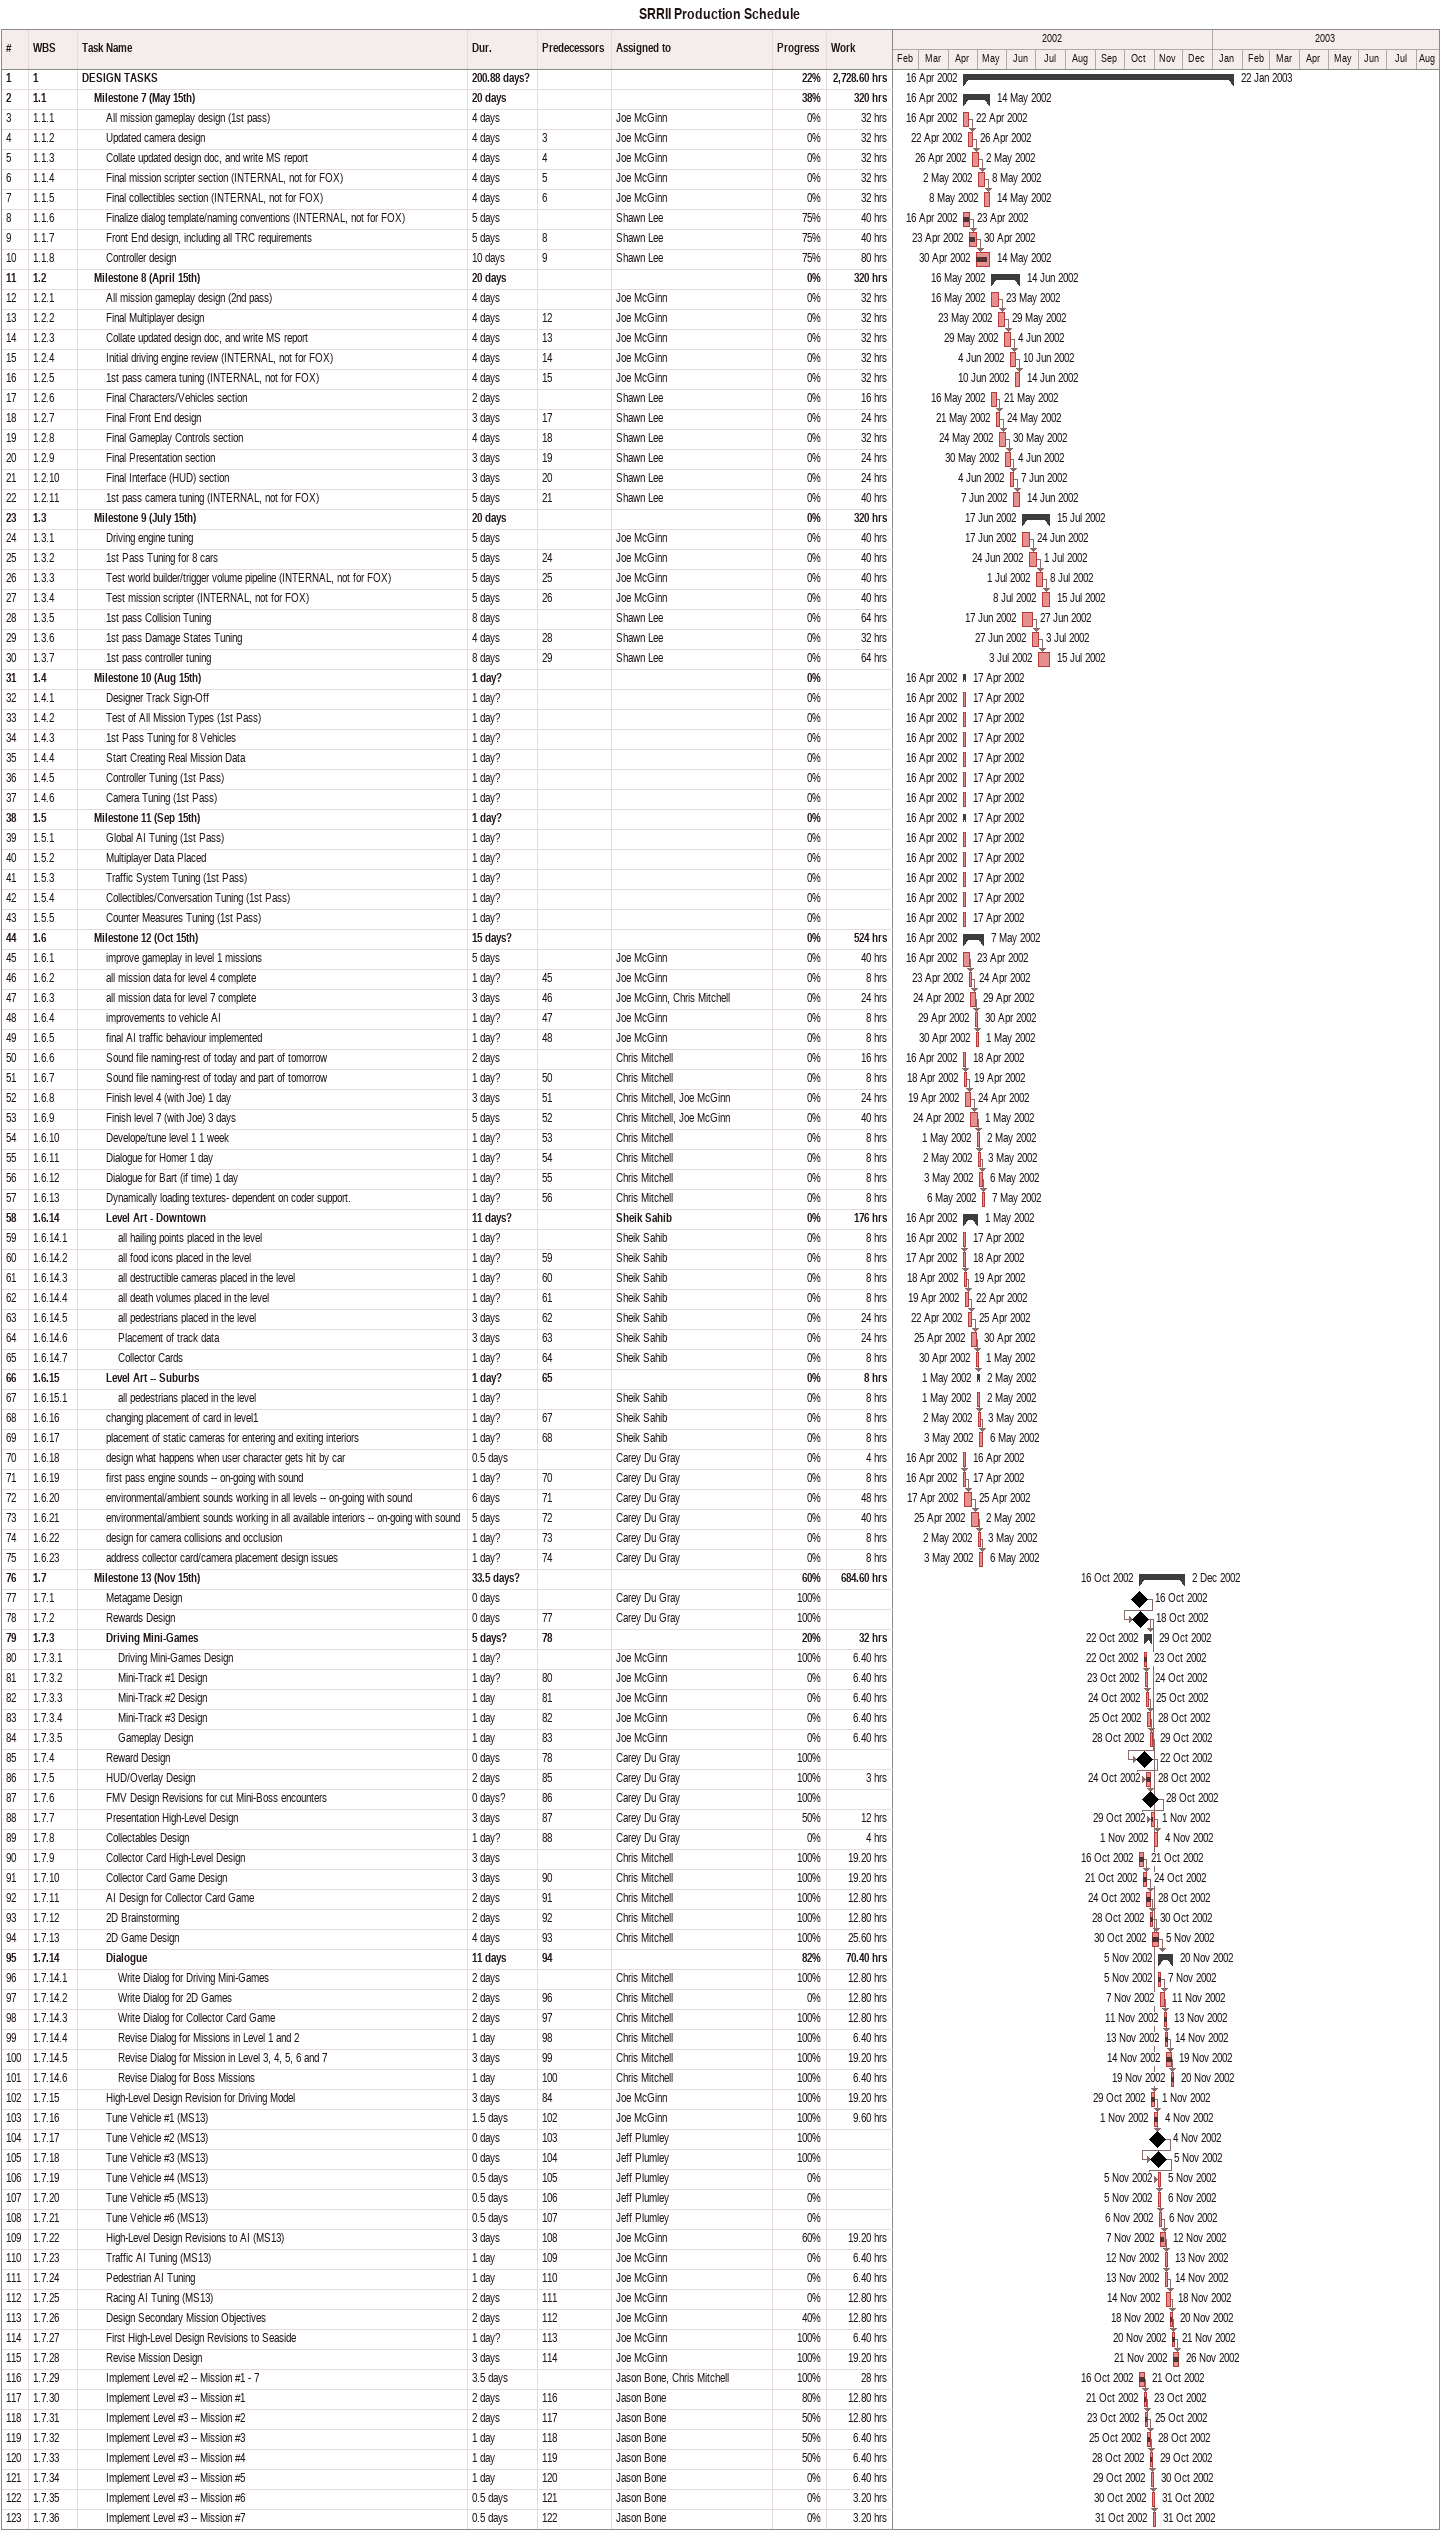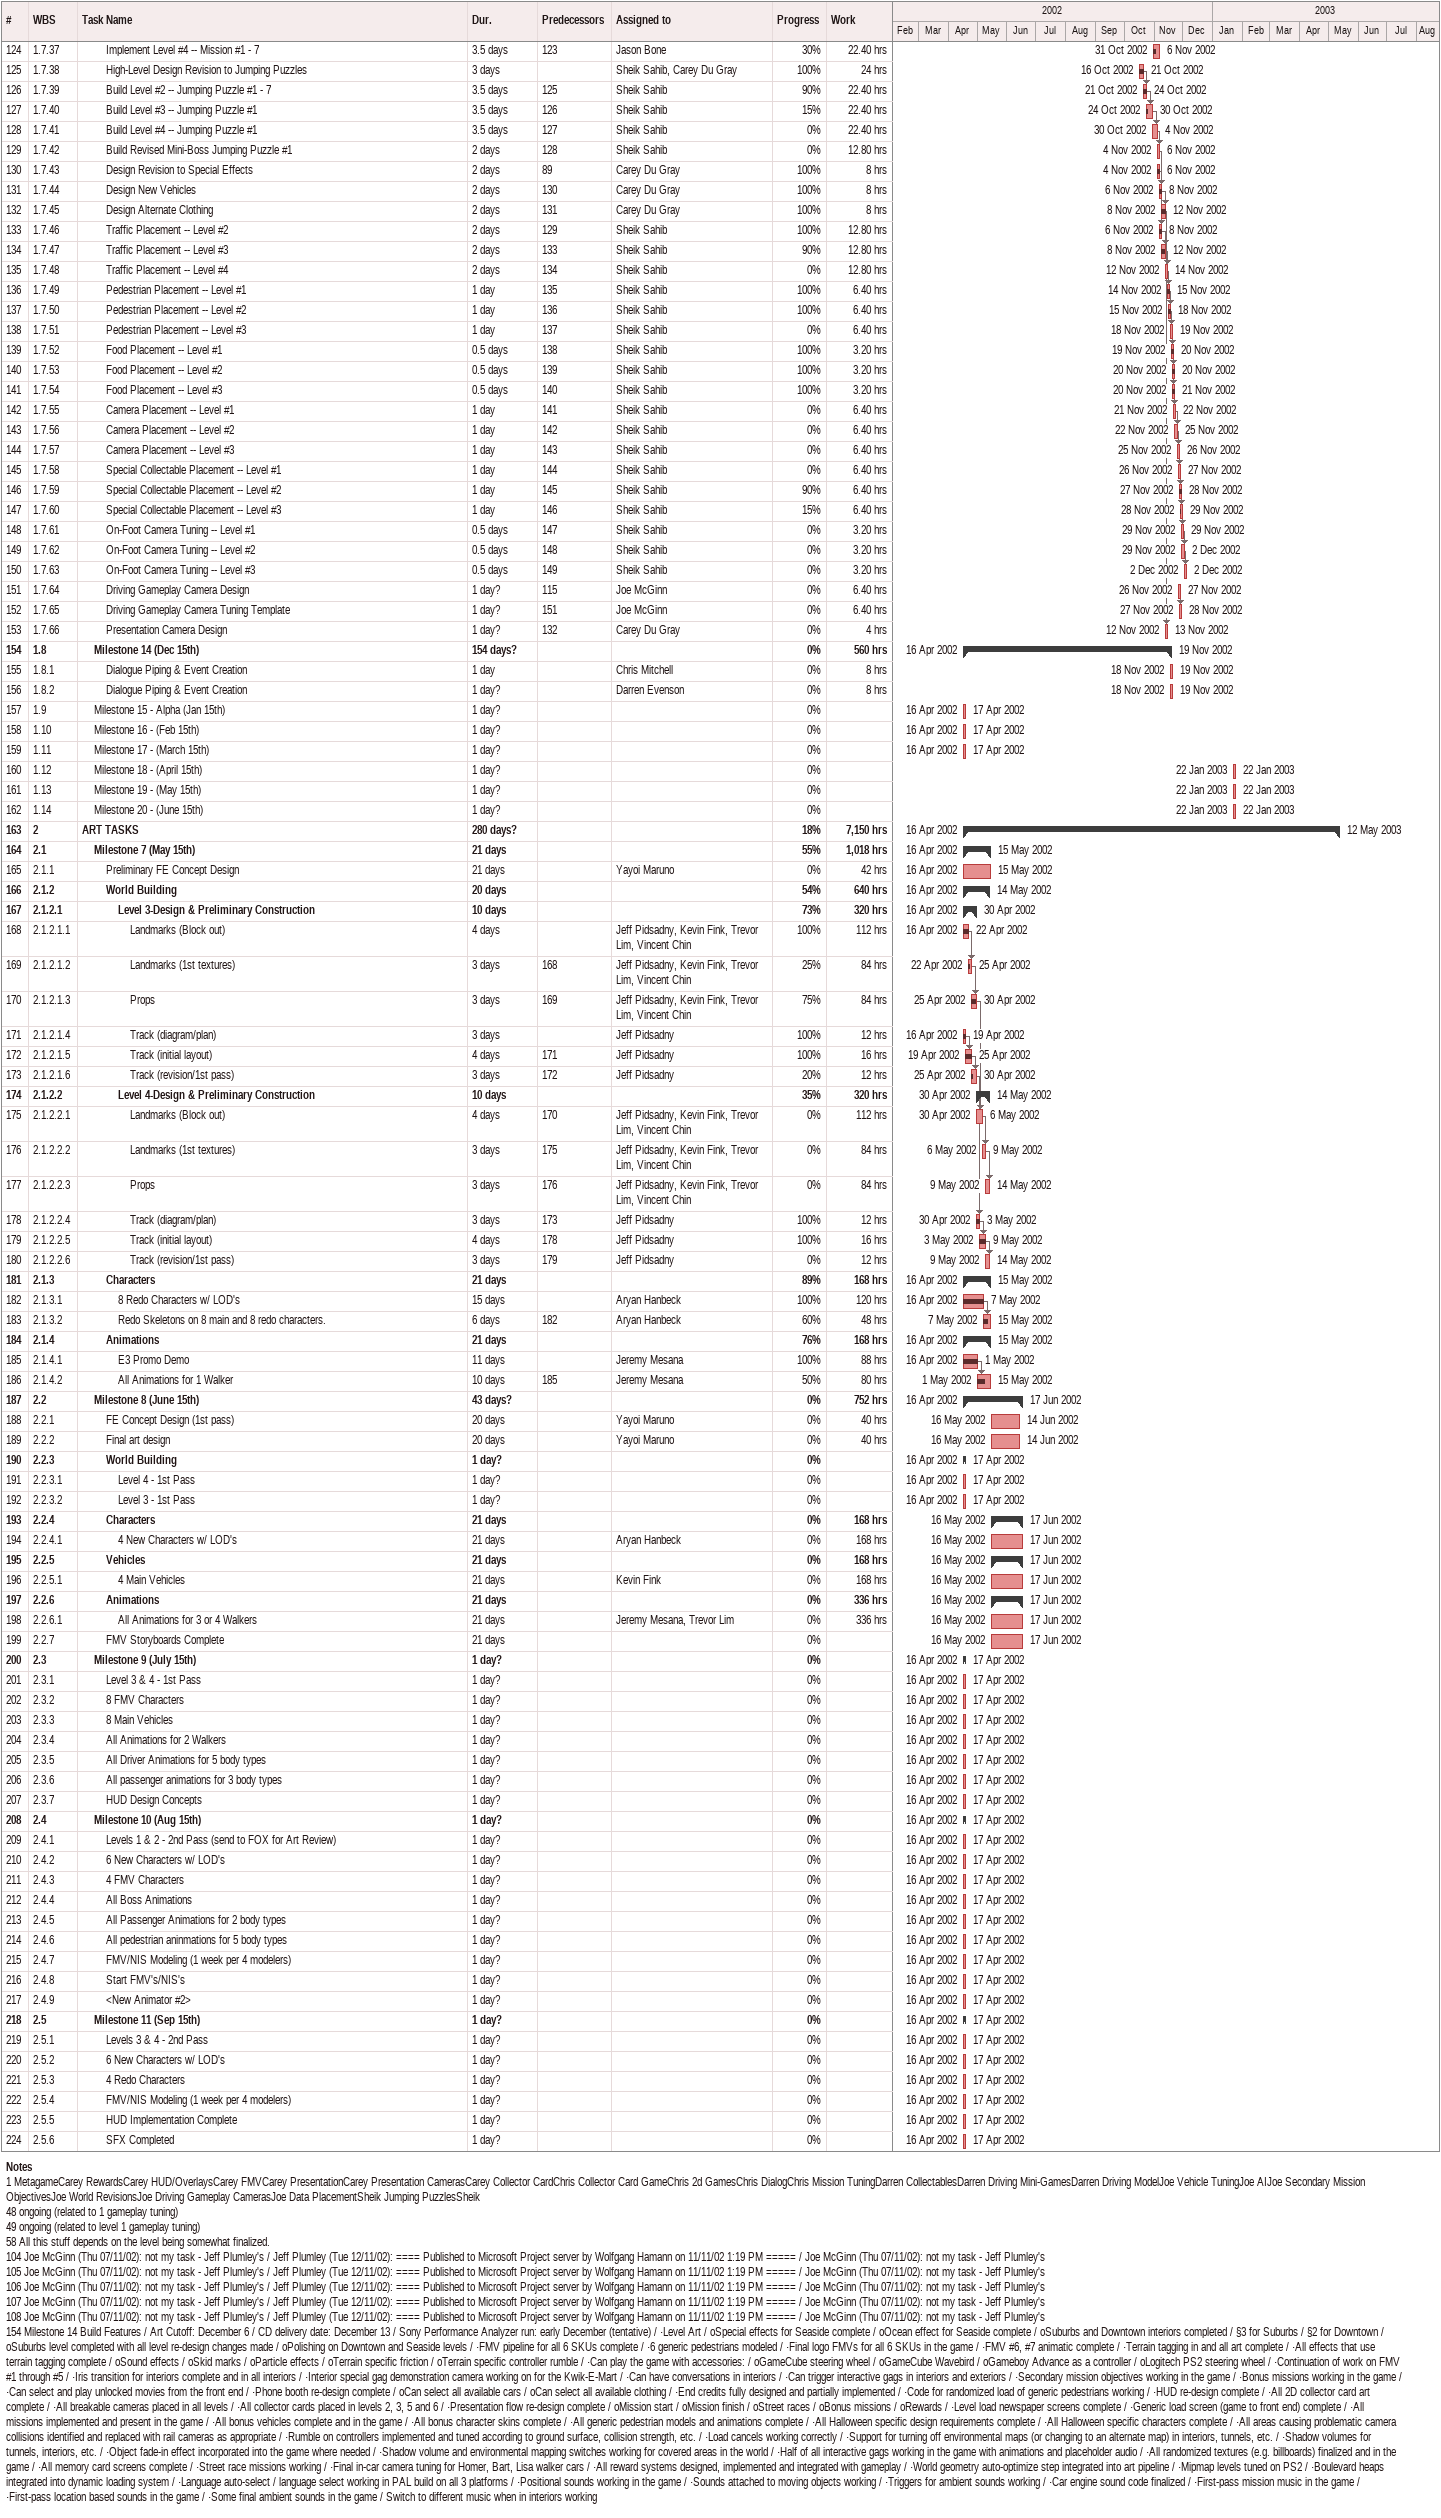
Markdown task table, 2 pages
SRRII Production Schedule

| ID | WBS | Task | Duration | Start | Finish | Predecessors | Resources | % complete | Work (h) |
|---|---|---|---|---|---|---|---|---|---|
| 1 | 1 | **DESIGN TASKS** | 200.88d? | 2002-04-16 | 2003-01-22 |  |  | 22 | 2728.60 |
| 2 | 1.1 | **Milestone 7 (May 15th)** | 20d | 2002-04-16 | 2002-05-14 |  |  | 38 | 320 |
| 3 | 1.1.1 | All mission gameplay design (1st pass) | 4d | 2002-04-16 | 2002-04-22 |  | Joe McGinn | 0 | 32 |
| 4 | 1.1.2 | Updated camera design | 4d | 2002-04-22 | 2002-04-26 | 3 | Joe McGinn | 0 | 32 |
| 5 | 1.1.3 | Collate updated design doc, and write MS report | 4d | 2002-04-26 | 2002-05-02 | 4 | Joe McGinn | 0 | 32 |
| 6 | 1.1.4 | Final mission scripter section (INTERNAL, not for FOX) | 4d | 2002-05-02 | 2002-05-08 | 5 | Joe McGinn | 0 | 32 |
| 7 | 1.1.5 | Final collectibles section (INTERNAL, not for FOX) | 4d | 2002-05-08 | 2002-05-14 | 6 | Joe McGinn | 0 | 32 |
| 8 | 1.1.6 | Finalize dialog template/naming conventions (INTERNAL, not for FOX) | 5d | 2002-04-16 | 2002-04-23 |  | Shawn Lee | 75 | 40 |
| 9 | 1.1.7 | Front End design, including all TRC requirements | 5d | 2002-04-23 | 2002-04-30 | 8 | Shawn Lee | 75 | 40 |
| 10 | 1.1.8 | Controller design | 10d | 2002-04-30 | 2002-05-14 | 9 | Shawn Lee | 75 | 80 |
| 11 | 1.2 | **Milestone 8 (April 15th)** | 20d | 2002-05-16 | 2002-06-14 |  |  | 0 | 320 |
| 12 | 1.2.1 | All mission gameplay design (2nd pass) | 4d | 2002-05-16 | 2002-05-23 |  | Joe McGinn | 0 | 32 |
| 13 | 1.2.2 | Final Multiplayer design | 4d | 2002-05-23 | 2002-05-29 | 12 | Joe McGinn | 0 | 32 |
| 14 | 1.2.3 | Collate updated design doc, and write MS report | 4d | 2002-05-29 | 2002-06-04 | 13 | Joe McGinn | 0 | 32 |
| 15 | 1.2.4 | Initial driving engine review (INTERNAL, not for FOX) | 4d | 2002-06-04 | 2002-06-10 | 14 | Joe McGinn | 0 | 32 |
| 16 | 1.2.5 | 1st pass camera tuning (INTERNAL, not for FOX) | 4d | 2002-06-10 | 2002-06-14 | 15 | Joe McGinn | 0 | 32 |
| 17 | 1.2.6 | Final Characters/Vehicles section | 2d | 2002-05-16 | 2002-05-21 |  | Shawn Lee | 0 | 16 |
| 18 | 1.2.7 | Final Front End design | 3d | 2002-05-21 | 2002-05-24 | 17 | Shawn Lee | 0 | 24 |
| 19 | 1.2.8 | Final Gameplay Controls section | 4d | 2002-05-24 | 2002-05-30 | 18 | Shawn Lee | 0 | 32 |
| 20 | 1.2.9 | Final Presentation section | 3d | 2002-05-30 | 2002-06-04 | 19 | Shawn Lee | 0 | 24 |
| 21 | 1.2.10 | Final Interface (HUD) section | 3d | 2002-06-04 | 2002-06-07 | 20 | Shawn Lee | 0 | 24 |
| 22 | 1.2.11 | 1st pass camera tuning (INTERNAL, not for FOX) | 5d | 2002-06-07 | 2002-06-14 | 21 | Shawn Lee | 0 | 40 |
| 23 | 1.3 | **Milestone 9 (July 15th)** | 20d | 2002-06-17 | 2002-07-15 |  |  | 0 | 320 |
| 24 | 1.3.1 | Driving engine tuning | 5d | 2002-06-17 | 2002-06-24 |  | Joe McGinn | 0 | 40 |
| 25 | 1.3.2 | 1st Pass Tuning for 8 cars | 5d | 2002-06-24 | 2002-07-01 | 24 | Joe McGinn | 0 | 40 |
| 26 | 1.3.3 | Test world builder/trigger volume pipeline (INTERNAL, not for FOX) | 5d | 2002-07-01 | 2002-07-08 | 25 | Joe McGinn | 0 | 40 |
| 27 | 1.3.4 | Test mission scripter (INTERNAL, not for FOX) | 5d | 2002-07-08 | 2002-07-15 | 26 | Joe McGinn | 0 | 40 |
| 28 | 1.3.5 | 1st pass Collision Tuning | 8d | 2002-06-17 | 2002-06-27 |  | Shawn Lee | 0 | 64 |
| 29 | 1.3.6 | 1st pass Damage States Tuning | 4d | 2002-06-27 | 2002-07-03 | 28 | Shawn Lee | 0 | 32 |
| 30 | 1.3.7 | 1st pass controller tuning | 8d | 2002-07-03 | 2002-07-15 | 29 | Shawn Lee | 0 | 64 |
| 31 | 1.4 | **Milestone 10 (Aug 15th)** | 1d? | 2002-04-16 | 2002-04-17 |  |  | 0 |  |
| 32 | 1.4.1 | Designer Track Sign-Off | 1d? | 2002-04-16 | 2002-04-17 |  |  | 0 |  |
| 33 | 1.4.2 | Test of All Mission Types (1st Pass) | 1d? | 2002-04-16 | 2002-04-17 |  |  | 0 |  |
| 34 | 1.4.3 | 1st Pass Tuning for 8 Vehicles | 1d? | 2002-04-16 | 2002-04-17 |  |  | 0 |  |
| 35 | 1.4.4 | Start Creating Real Mission Data | 1d? | 2002-04-16 | 2002-04-17 |  |  | 0 |  |
| 36 | 1.4.5 | Controller Tuning (1st Pass) | 1d? | 2002-04-16 | 2002-04-17 |  |  | 0 |  |
| 37 | 1.4.6 | Camera Tuning (1st Pass) | 1d? | 2002-04-16 | 2002-04-17 |  |  | 0 |  |
| 38 | 1.5 | **Milestone 11 (Sep 15th)** | 1d? | 2002-04-16 | 2002-04-17 |  |  | 0 |  |
| 39 | 1.5.1 | Global AI Tuning (1st Pass) | 1d? | 2002-04-16 | 2002-04-17 |  |  | 0 |  |
| 40 | 1.5.2 | Multiplayer Data Placed | 1d? | 2002-04-16 | 2002-04-17 |  |  | 0 |  |
| 41 | 1.5.3 | Traffic System Tuning (1st Pass) | 1d? | 2002-04-16 | 2002-04-17 |  |  | 0 |  |
| 42 | 1.5.4 | Collectibles/Conversation Tuning (1st Pass) | 1d? | 2002-04-16 | 2002-04-17 |  |  | 0 |  |
| 43 | 1.5.5 | Counter Measures Tuning (1st Pass) | 1d? | 2002-04-16 | 2002-04-17 |  |  | 0 |  |
| 44 | 1.6 | **Milestone 12 (Oct 15th)** | 15d? | 2002-04-16 | 2002-05-07 |  |  | 0 | 524 |
| 45 | 1.6.1 | improve gameplay in level 1 missions | 5d | 2002-04-16 | 2002-04-23 |  | Joe McGinn | 0 | 40 |
| 46 | 1.6.2 | all mission data for level 4 complete | 1d? | 2002-04-23 | 2002-04-24 | 45 | Joe McGinn | 0 | 8 |
| 47 | 1.6.3 | all mission data for level 7 complete | 3d | 2002-04-24 | 2002-04-29 | 46 | Joe McGinn, Chris Mitchell | 0 | 24 |
| 48 | 1.6.4 | improvements to vehicle AI | 1d? | 2002-04-29 | 2002-04-30 | 47 | Joe McGinn | 0 | 8 |
| 49 | 1.6.5 | final AI traffic behaviour implemented | 1d? | 2002-04-30 | 2002-05-01 | 48 | Joe McGinn | 0 | 8 |
| 50 | 1.6.6 | Sound file naming-rest of today and part of tomorrow | 2d | 2002-04-16 | 2002-04-18 |  | Chris Mitchell | 0 | 16 |
| 51 | 1.6.7 | Sound file naming-rest of today and part of tomorrow | 1d? | 2002-04-18 | 2002-04-19 | 50 | Chris Mitchell | 0 | 8 |
| 52 | 1.6.8 | Finish level 4 (with Joe) 1 day | 3d | 2002-04-19 | 2002-04-24 | 51 | Chris Mitchell, Joe McGinn | 0 | 24 |
| 53 | 1.6.9 | Finish level 7 (with Joe) 3 days | 5d | 2002-04-24 | 2002-05-01 | 52 | Chris Mitchell, Joe McGinn | 0 | 40 |
| 54 | 1.6.10 | Develope/tune level 1 1 week | 1d? | 2002-05-01 | 2002-05-02 | 53 | Chris Mitchell | 0 | 8 |
| 55 | 1.6.11 | Dialogue for Homer 1 day | 1d? | 2002-05-02 | 2002-05-03 | 54 | Chris Mitchell | 0 | 8 |
| 56 | 1.6.12 | Dialogue for Bart (if time) 1 day | 1d? | 2002-05-03 | 2002-05-06 | 55 | Chris Mitchell | 0 | 8 |
| 57 | 1.6.13 | Dynamically loading textures- dependent on coder support. | 1d? | 2002-05-06 | 2002-05-07 | 56 | Chris Mitchell | 0 | 8 |
| 58 | 1.6.14 | **Level Art - Downtown** | 11d? | 2002-04-16 | 2002-05-01 |  | Sheik Sahib | 0 | 176 |
| 59 | 1.6.14.1 | all hailing points placed in the level | 1d? | 2002-04-16 | 2002-04-17 |  | Sheik Sahib | 0 | 8 |
| 60 | 1.6.14.2 | all food icons placed in the level | 1d? | 2002-04-17 | 2002-04-18 | 59 | Sheik Sahib | 0 | 8 |
| 61 | 1.6.14.3 | all destructible cameras placed in the level | 1d? | 2002-04-18 | 2002-04-19 | 60 | Sheik Sahib | 0 | 8 |
| 62 | 1.6.14.4 | all death volumes placed in the level | 1d? | 2002-04-19 | 2002-04-22 | 61 | Sheik Sahib | 0 | 8 |
| 63 | 1.6.14.5 | all pedestrians placed in the level | 3d | 2002-04-22 | 2002-04-25 | 62 | Sheik Sahib | 0 | 24 |
| 64 | 1.6.14.6 | Placement of track data | 3d | 2002-04-25 | 2002-04-30 | 63 | Sheik Sahib | 0 | 24 |
| 65 | 1.6.14.7 | Collector Cards | 1d? | 2002-04-30 | 2002-05-01 | 64 | Sheik Sahib | 0 | 8 |
| 66 | 1.6.15 | **Level Art -- Suburbs** | 1d? | 2002-05-01 | 2002-05-02 | 65 |  | 0 | 8 |
| 67 | 1.6.15.1 | all pedestrians placed in the level | 1d? | 2002-05-01 | 2002-05-02 |  | Sheik Sahib | 0 | 8 |
| 68 | 1.6.16 | changing placement of card in level1 | 1d? | 2002-05-02 | 2002-05-03 | 67 | Sheik Sahib | 0 | 8 |
| 69 | 1.6.17 | placement of static cameras for entering and exiting interiors | 1d? | 2002-05-03 | 2002-05-06 | 68 | Sheik Sahib | 0 | 8 |
| 70 | 1.6.18 | design what happens when user character gets hit by car | 0.5d | 2002-04-16 | 2002-04-16 |  | Carey Du Gray | 0 | 4 |
| 71 | 1.6.19 | first pass engine sounds -- on-going with sound | 1d? | 2002-04-16 | 2002-04-17 | 70 | Carey Du Gray | 0 | 8 |
| 72 | 1.6.20 | environmental/ambient sounds working in all levels -- on-going with sound | 6d | 2002-04-17 | 2002-04-25 | 71 | Carey Du Gray | 0 | 48 |
| 73 | 1.6.21 | environmental/ambient sounds working in all available interiors -- on-going with sound | 5d | 2002-04-25 | 2002-05-02 | 72 | Carey Du Gray | 0 | 40 |
| 74 | 1.6.22 | design for camera collisions and occlusion | 1d? | 2002-05-02 | 2002-05-03 | 73 | Carey Du Gray | 0 | 8 |
| 75 | 1.6.23 | address collector card/camera placement design issues | 1d? | 2002-05-03 | 2002-05-06 | 74 | Carey Du Gray | 0 | 8 |
| 76 | 1.7 | **Milestone 13 (Nov 15th)** | 33.5d? | 2002-10-16 | 2002-12-02 |  |  | 60 | 684.60 |
| 77 | 1.7.1 | Metagame Design | 0d | 2002-10-16 | 2002-10-16 |  | Carey Du Gray | 100 |  |
| 78 | 1.7.2 | Rewards Design | 0d | 2002-10-18 | 2002-10-18 | 77 | Carey Du Gray | 100 |  |
| 79 | 1.7.3 | **Driving Mini-Games** | 5d? | 2002-10-22 | 2002-10-29 | 78 |  | 20 | 32 |
| 80 | 1.7.3.1 | Driving Mini-Games Design | 1d? | 2002-10-22 | 2002-10-23 |  | Joe McGinn | 100 | 6.40 |
| 81 | 1.7.3.2 | Mini-Track #1 Design | 1d? | 2002-10-23 | 2002-10-24 | 80 | Joe McGinn | 0 | 6.40 |
| 82 | 1.7.3.3 | Mini-Track #2 Design | 1d | 2002-10-24 | 2002-10-25 | 81 | Joe McGinn | 0 | 6.40 |
| 83 | 1.7.3.4 | Mini-Track #3 Design | 1d | 2002-10-25 | 2002-10-28 | 82 | Joe McGinn | 0 | 6.40 |
| 84 | 1.7.3.5 | Gameplay Design | 1d | 2002-10-28 | 2002-10-29 | 83 | Joe McGinn | 0 | 6.40 |
| 85 | 1.7.4 | Reward Design | 0d | 2002-10-22 | 2002-10-22 | 78 | Carey Du Gray | 100 |  |
| 86 | 1.7.5 | HUD/Overlay Design | 2d | 2002-10-24 | 2002-10-28 | 85 | Carey Du Gray | 100 | 3 |
| 87 | 1.7.6 | FMV Design Revisions for cut Mini-Boss encounters | 0d? | 2002-10-28 | 2002-10-28 | 86 | Carey Du Gray | 100 |  |
| 88 | 1.7.7 | Presentation High-Level Design | 3d | 2002-10-29 | 2002-11-01 | 87 | Carey Du Gray | 50 | 12 |
| 89 | 1.7.8 | Collectables Design | 1d? | 2002-11-01 | 2002-11-04 | 88 | Carey Du Gray | 0 | 4 |
| 90 | 1.7.9 | Collector Card High-Level Design | 3d | 2002-10-16 | 2002-10-21 |  | Chris Mitchell | 100 | 19.20 |
| 91 | 1.7.10 | Collector Card Game Design | 3d | 2002-10-21 | 2002-10-24 | 90 | Chris Mitchell | 100 | 19.20 |
| 92 | 1.7.11 | AI Design for Collector Card Game | 2d | 2002-10-24 | 2002-10-28 | 91 | Chris Mitchell | 100 | 12.80 |
| 93 | 1.7.12 | 2D Brainstorming | 2d | 2002-10-28 | 2002-10-30 | 92 | Chris Mitchell | 100 | 12.80 |
| 94 | 1.7.13 | 2D Game Design | 4d | 2002-10-30 | 2002-11-05 | 93 | Chris Mitchell | 100 | 25.60 |
| 95 | 1.7.14 | **Dialogue** | 11d | 2002-11-05 | 2002-11-20 | 94 |  | 82 | 70.40 |
| 96 | 1.7.14.1 | Write Dialog for Driving Mini-Games | 2d | 2002-11-05 | 2002-11-07 |  | Chris Mitchell | 100 | 12.80 |
| 97 | 1.7.14.2 | Write Dialog for 2D Games | 2d | 2002-11-07 | 2002-11-11 | 96 | Chris Mitchell | 0 | 12.80 |
| 98 | 1.7.14.3 | Write Dialog for Collector Card Game | 2d | 2002-11-11 | 2002-11-13 | 97 | Chris Mitchell | 100 | 12.80 |
| 99 | 1.7.14.4 | Revise Dialog for Missions in Level 1 and 2 | 1d | 2002-11-13 | 2002-11-14 | 98 | Chris Mitchell | 100 | 6.40 |
| 100 | 1.7.14.5 | Revise Dialog for Mission in Level 3, 4, 5, 6 and 7 | 3d | 2002-11-14 | 2002-11-19 | 99 | Chris Mitchell | 100 | 19.20 |
| 101 | 1.7.14.6 | Revise Dialog for Boss Missions | 1d | 2002-11-19 | 2002-11-20 | 100 | Chris Mitchell | 100 | 6.40 |
| 102 | 1.7.15 | High-Level Design Revision for Driving Model | 3d | 2002-10-29 | 2002-11-01 | 84 | Joe McGinn | 100 | 19.20 |
| 103 | 1.7.16 | Tune Vehicle #1 (MS13) | 1.5d | 2002-11-01 | 2002-11-04 | 102 | Joe McGinn | 100 | 9.60 |
| 104 | 1.7.17 | Tune Vehicle #2 (MS13) | 0d | 2002-11-04 | 2002-11-04 | 103 | Jeff Plumley | 100 |  |
| 105 | 1.7.18 | Tune Vehicle #3 (MS13) | 0d | 2002-11-05 | 2002-11-05 | 104 | Jeff Plumley | 100 |  |
| 106 | 1.7.19 | Tune Vehicle #4 (MS13) | 0.5d | 2002-11-05 | 2002-11-05 | 105 | Jeff Plumley | 0 |  |
| 107 | 1.7.20 | Tune Vehicle #5 (MS13) | 0.5d | 2002-11-05 | 2002-11-06 | 106 | Jeff Plumley | 0 |  |
| 108 | 1.7.21 | Tune Vehicle #6 (MS13) | 0.5d | 2002-11-06 | 2002-11-06 | 107 | Jeff Plumley | 0 |  |
| 109 | 1.7.22 | High-Level Design Revisions to AI (MS13) | 3d | 2002-11-07 | 2002-11-12 | 108 | Joe McGinn | 60 | 19.20 |
| 110 | 1.7.23 | Traffic AI Tuning (MS13) | 1d | 2002-11-12 | 2002-11-13 | 109 | Joe McGinn | 0 | 6.40 |
| 111 | 1.7.24 | Pedestrian AI Tuning | 1d | 2002-11-13 | 2002-11-14 | 110 | Joe McGinn | 0 | 6.40 |
| 112 | 1.7.25 | Racing AI Tuning (MS13) | 2d | 2002-11-14 | 2002-11-18 | 111 | Joe McGinn | 0 | 12.80 |
| 113 | 1.7.26 | Design Secondary Mission Objectives | 2d | 2002-11-18 | 2002-11-20 | 112 | Joe McGinn | 40 | 12.80 |
| 114 | 1.7.27 | First High-Level Design Revisions to Seaside | 1d? | 2002-11-20 | 2002-11-21 | 113 | Joe McGinn | 100 | 6.40 |
| 115 | 1.7.28 | Revise Mission Design | 3d | 2002-11-21 | 2002-11-26 | 114 | Joe McGinn | 100 | 19.20 |
| 116 | 1.7.29 | Implement Level #2 -- Mission #1 - 7 | 3.5d | 2002-10-16 | 2002-10-21 |  | Jason Bone, Chris Mitchell | 100 | 28 |
| 117 | 1.7.30 | Implement Level #3 -- Mission #1 | 2d | 2002-10-21 | 2002-10-23 | 116 | Jason Bone | 80 | 12.80 |
| 118 | 1.7.31 | Implement Level #3 -- Mission #2 | 2d | 2002-10-23 | 2002-10-25 | 117 | Jason Bone | 50 | 12.80 |
| 119 | 1.7.32 | Implement Level #3 -- Mission #3 | 1d | 2002-10-25 | 2002-10-28 | 118 | Jason Bone | 50 | 6.40 |
| 120 | 1.7.33 | Implement Level #3 -- Mission #4 | 1d | 2002-10-28 | 2002-10-29 | 119 | Jason Bone | 50 | 6.40 |
| 121 | 1.7.34 | Implement Level #3 -- Mission #5 | 1d | 2002-10-29 | 2002-10-30 | 120 | Jason Bone | 0 | 6.40 |
| 122 | 1.7.35 | Implement Level #3 -- Mission #6 | 0.5d | 2002-10-30 | 2002-10-31 | 121 | Jason Bone | 0 | 3.20 |
| 123 | 1.7.36 | Implement Level #3 -- Mission #7 | 0.5d | 2002-10-31 | 2002-10-31 | 122 | Jason Bone | 0 | 3.20 |
| 124 | 1.7.37 | Implement Level #4 -- Mission #1 - 7 | 3.5d | 2002-10-31 | 2002-11-06 | 123 | Jason Bone | 30 | 22.40 |
| 125 | 1.7.38 | High-Level Design Revision to Jumping Puzzles | 3d | 2002-10-16 | 2002-10-21 |  | Sheik Sahib, Carey Du Gray | 100 | 24 |
| 126 | 1.7.39 | Build Level #2 -- Jumping Puzzle #1 - 7 | 3.5d | 2002-10-21 | 2002-10-24 | 125 | Sheik Sahib | 90 | 22.40 |
| 127 | 1.7.40 | Build Level #3 -- Jumping Puzzle #1 | 3.5d | 2002-10-24 | 2002-10-30 | 126 | Sheik Sahib | 15 | 22.40 |
| 128 | 1.7.41 | Build Level #4 -- Jumping Puzzle #1 | 3.5d | 2002-10-30 | 2002-11-04 | 127 | Sheik Sahib | 0 | 22.40 |
| 129 | 1.7.42 | Build Revised Mini-Boss Jumping Puzzle #1 | 2d | 2002-11-04 | 2002-11-06 | 128 | Sheik Sahib | 0 | 12.80 |
| 130 | 1.7.43 | Design Revision to Special Effects | 2d | 2002-11-04 | 2002-11-06 | 89 | Carey Du Gray | 100 | 8 |
| 131 | 1.7.44 | Design New Vehicles | 2d | 2002-11-06 | 2002-11-08 | 130 | Carey Du Gray | 100 | 8 |
| 132 | 1.7.45 | Design Alternate Clothing | 2d | 2002-11-08 | 2002-11-12 | 131 | Carey Du Gray | 100 | 8 |
| 133 | 1.7.46 | Traffic Placement -- Level #2 | 2d | 2002-11-06 | 2002-11-08 | 129 | Sheik Sahib | 100 | 12.80 |
| 134 | 1.7.47 | Traffic Placement -- Level #3 | 2d | 2002-11-08 | 2002-11-12 | 133 | Sheik Sahib | 90 | 12.80 |
| 135 | 1.7.48 | Traffic Placement -- Level #4 | 2d | 2002-11-12 | 2002-11-14 | 134 | Sheik Sahib | 0 | 12.80 |
| 136 | 1.7.49 | Pedestrian Placement -- Level #1 | 1d | 2002-11-14 | 2002-11-15 | 135 | Sheik Sahib | 100 | 6.40 |
| 137 | 1.7.50 | Pedestrian Placement -- Level #2 | 1d | 2002-11-15 | 2002-11-18 | 136 | Sheik Sahib | 100 | 6.40 |
| 138 | 1.7.51 | Pedestrian Placement -- Level #3 | 1d | 2002-11-18 | 2002-11-19 | 137 | Sheik Sahib | 0 | 6.40 |
| 139 | 1.7.52 | Food Placement -- Level #1 | 0.5d | 2002-11-19 | 2002-11-20 | 138 | Sheik Sahib | 100 | 3.20 |
| 140 | 1.7.53 | Food Placement -- Level #2 | 0.5d | 2002-11-20 | 2002-11-20 | 139 | Sheik Sahib | 100 | 3.20 |
| 141 | 1.7.54 | Food Placement -- Level #3 | 0.5d | 2002-11-20 | 2002-11-21 | 140 | Sheik Sahib | 100 | 3.20 |
| 142 | 1.7.55 | Camera Placement -- Level #1 | 1d | 2002-11-21 | 2002-11-22 | 141 | Sheik Sahib | 0 | 6.40 |
| 143 | 1.7.56 | Camera Placement -- Level #2 | 1d | 2002-11-22 | 2002-11-25 | 142 | Sheik Sahib | 0 | 6.40 |
| 144 | 1.7.57 | Camera Placement -- Level #3 | 1d | 2002-11-25 | 2002-11-26 | 143 | Sheik Sahib | 0 | 6.40 |
| 145 | 1.7.58 | Special Collectable Placement -- Level #1 | 1d | 2002-11-26 | 2002-11-27 | 144 | Sheik Sahib | 0 | 6.40 |
| 146 | 1.7.59 | Special Collectable Placement -- Level #2 | 1d | 2002-11-27 | 2002-11-28 | 145 | Sheik Sahib | 90 | 6.40 |
| 147 | 1.7.60 | Special Collectable Placement -- Level #3 | 1d | 2002-11-28 | 2002-11-29 | 146 | Sheik Sahib | 15 | 6.40 |
| 148 | 1.7.61 | On-Foot Camera Tuning -- Level #1 | 0.5d | 2002-11-29 | 2002-11-29 | 147 | Sheik Sahib | 0 | 3.20 |
| 149 | 1.7.62 | On-Foot Camera Tuning -- Level #2 | 0.5d | 2002-11-29 | 2002-12-02 | 148 | Sheik Sahib | 0 | 3.20 |
| 150 | 1.7.63 | On-Foot Camera Tuning -- Level #3 | 0.5d | 2002-12-02 | 2002-12-02 | 149 | Sheik Sahib | 0 | 3.20 |
| 151 | 1.7.64 | Driving Gameplay Camera Design | 1d? | 2002-11-26 | 2002-11-27 | 115 | Joe McGinn | 0 | 6.40 |
| 152 | 1.7.65 | Driving Gameplay Camera Tuning Template | 1d? | 2002-11-27 | 2002-11-28 | 151 | Joe McGinn | 0 | 6.40 |
| 153 | 1.7.66 | Presentation Camera Design | 1d? | 2002-11-12 | 2002-11-13 | 132 | Carey Du Gray | 0 | 4 |
| 154 | 1.8 | **Milestone 14 (Dec 15th)** | 154d? | 2002-04-16 | 2002-11-19 |  |  | 0 | 560 |
| 155 | 1.8.1 | Dialogue Piping & Event Creation | 1d | 2002-11-18 | 2002-11-19 |  | Chris Mitchell | 0 | 8 |
| 156 | 1.8.2 | Dialogue Piping & Event Creation | 1d? | 2002-11-18 | 2002-11-19 |  | Darren Evenson | 0 | 8 |
| 157 | 1.9 | Milestone 15 - Alpha (Jan 15th) | 1d? | 2002-04-16 | 2002-04-17 |  |  | 0 |  |
| 158 | 1.10 | Milestone 16 - (Feb 15th) | 1d? | 2002-04-16 | 2002-04-17 |  |  | 0 |  |
| 159 | 1.11 | Milestone 17 - (March 15th) | 1d? | 2002-04-16 | 2002-04-17 |  |  | 0 |  |
| 160 | 1.12 | Milestone 18 - (April 15th) | 1d? | 2003-01-22 | 2003-01-22 |  |  | 0 |  |
| 161 | 1.13 | Milestone 19 - (May 15th) | 1d? | 2003-01-22 | 2003-01-22 |  |  | 0 |  |
| 162 | 1.14 | Milestone 20 - (June 15th) | 1d? | 2003-01-22 | 2003-01-22 |  |  | 0 |  |
| 163 | 2 | **ART TASKS** | 280d? | 2002-04-16 | 2003-05-12 |  |  | 18 | 7150 |
| 164 | 2.1 | **Milestone 7 (May 15th)** | 21d | 2002-04-16 | 2002-05-15 |  |  | 55 | 1018 |
| 165 | 2.1.1 | Preliminary FE Concept Design | 21d | 2002-04-16 | 2002-05-15 |  | Yayoi Maruno | 0 | 42 |
| 166 | 2.1.2 | **World Building** | 20d | 2002-04-16 | 2002-05-14 |  |  | 54 | 640 |
| 167 | 2.1.2.1 | **Level 3-Design & Preliminary Construction** | 10d | 2002-04-16 | 2002-04-30 |  |  | 73 | 320 |
| 168 | 2.1.2.1.1 | Landmarks (Block out) | 4d | 2002-04-16 | 2002-04-22 |  | Jeff Pidsadny, Kevin Fink, Trevor Lim, Vincent Chin | 100 | 112 |
| 169 | 2.1.2.1.2 | Landmarks (1st textures) | 3d | 2002-04-22 | 2002-04-25 | 168 | Jeff Pidsadny, Kevin Fink, Trevor Lim, Vincent Chin | 25 | 84 |
| 170 | 2.1.2.1.3 | Props | 3d | 2002-04-25 | 2002-04-30 | 169 | Jeff Pidsadny, Kevin Fink, Trevor Lim, Vincent Chin | 75 | 84 |
| 171 | 2.1.2.1.4 | Track (diagram/plan) | 3d | 2002-04-16 | 2002-04-19 |  | Jeff Pidsadny | 100 | 12 |
| 172 | 2.1.2.1.5 | Track (initial layout) | 4d | 2002-04-19 | 2002-04-25 | 171 | Jeff Pidsadny | 100 | 16 |
| 173 | 2.1.2.1.6 | Track (revision/1st pass) | 3d | 2002-04-25 | 2002-04-30 | 172 | Jeff Pidsadny | 20 | 12 |
| 174 | 2.1.2.2 | **Level 4-Design & Preliminary Construction** | 10d | 2002-04-30 | 2002-05-14 |  |  | 35 | 320 |
| 175 | 2.1.2.2.1 | Landmarks (Block out) | 4d | 2002-04-30 | 2002-05-06 | 170 | Jeff Pidsadny, Kevin Fink, Trevor Lim, Vincent Chin | 0 | 112 |
| 176 | 2.1.2.2.2 | Landmarks (1st textures) | 3d | 2002-05-06 | 2002-05-09 | 175 | Jeff Pidsadny, Kevin Fink, Trevor Lim, Vincent Chin | 0 | 84 |
| 177 | 2.1.2.2.3 | Props | 3d | 2002-05-09 | 2002-05-14 | 176 | Jeff Pidsadny, Kevin Fink, Trevor Lim, Vincent Chin | 0 | 84 |
| 178 | 2.1.2.2.4 | Track (diagram/plan) | 3d | 2002-04-30 | 2002-05-03 | 173 | Jeff Pidsadny | 100 | 12 |
| 179 | 2.1.2.2.5 | Track (initial layout) | 4d | 2002-05-03 | 2002-05-09 | 178 | Jeff Pidsadny | 100 | 16 |
| 180 | 2.1.2.2.6 | Track (revision/1st pass) | 3d | 2002-05-09 | 2002-05-14 | 179 | Jeff Pidsadny | 0 | 12 |
| 181 | 2.1.3 | **Characters** | 21d | 2002-04-16 | 2002-05-15 |  |  | 89 | 168 |
| 182 | 2.1.3.1 | 8 Redo Characters w/ LOD's | 15d | 2002-04-16 | 2002-05-07 |  | Aryan Hanbeck | 100 | 120 |
| 183 | 2.1.3.2 | Redo Skeletons on 8 main and 8 redo characters. | 6d | 2002-05-07 | 2002-05-15 | 182 | Aryan Hanbeck | 60 | 48 |
| 184 | 2.1.4 | **Animations** | 21d | 2002-04-16 | 2002-05-15 |  |  | 76 | 168 |
| 185 | 2.1.4.1 | E3 Promo Demo | 11d | 2002-04-16 | 2002-05-01 |  | Jeremy Mesana | 100 | 88 |
| 186 | 2.1.4.2 | All Animations for 1 Walker | 10d | 2002-05-01 | 2002-05-15 | 185 | Jeremy Mesana | 50 | 80 |
| 187 | 2.2 | **Milestone 8 (June 15th)** | 43d? | 2002-04-16 | 2002-06-17 |  |  | 0 | 752 |
| 188 | 2.2.1 | FE Concept Design (1st pass) | 20d | 2002-05-16 | 2002-06-14 |  | Yayoi Maruno | 0 | 40 |
| 189 | 2.2.2 | Final art design | 20d | 2002-05-16 | 2002-06-14 |  | Yayoi Maruno | 0 | 40 |
| 190 | 2.2.3 | **World Building** | 1d? | 2002-04-16 | 2002-04-17 |  |  | 0 |  |
| 191 | 2.2.3.1 | Level 4 - 1st Pass | 1d? | 2002-04-16 | 2002-04-17 |  |  | 0 |  |
| 192 | 2.2.3.2 | Level 3 - 1st Pass | 1d? | 2002-04-16 | 2002-04-17 |  |  | 0 |  |
| 193 | 2.2.4 | **Characters** | 21d | 2002-05-16 | 2002-06-17 |  |  | 0 | 168 |
| 194 | 2.2.4.1 | 4 New Characters w/ LOD's | 21d | 2002-05-16 | 2002-06-17 |  | Aryan Hanbeck | 0 | 168 |
| 195 | 2.2.5 | **Vehicles** | 21d | 2002-05-16 | 2002-06-17 |  |  | 0 | 168 |
| 196 | 2.2.5.1 | 4 Main Vehicles | 21d | 2002-05-16 | 2002-06-17 |  | Kevin Fink | 0 | 168 |
| 197 | 2.2.6 | **Animations** | 21d | 2002-05-16 | 2002-06-17 |  |  | 0 | 336 |
| 198 | 2.2.6.1 | All Animations for 3 or 4 Walkers | 21d | 2002-05-16 | 2002-06-17 |  | Jeremy Mesana, Trevor Lim | 0 | 336 |
| 199 | 2.2.7 | FMV Storyboards Complete | 21d | 2002-05-16 | 2002-06-17 |  |  | 0 |  |
| 200 | 2.3 | **Milestone 9 (July 15th)** | 1d? | 2002-04-16 | 2002-04-17 |  |  | 0 |  |
| 201 | 2.3.1 | Level 3 & 4 - 1st Pass | 1d? | 2002-04-16 | 2002-04-17 |  |  | 0 |  |
| 202 | 2.3.2 | 8 FMV Characters | 1d? | 2002-04-16 | 2002-04-17 |  |  | 0 |  |
| 203 | 2.3.3 | 8 Main Vehicles | 1d? | 2002-04-16 | 2002-04-17 |  |  | 0 |  |
| 204 | 2.3.4 | All Animations for 2 Walkers | 1d? | 2002-04-16 | 2002-04-17 |  |  | 0 |  |
| 205 | 2.3.5 | All Driver Animations for 5 body types | 1d? | 2002-04-16 | 2002-04-17 |  |  | 0 |  |
| 206 | 2.3.6 | All passenger animations for 3 body types | 1d? | 2002-04-16 | 2002-04-17 |  |  | 0 |  |
| 207 | 2.3.7 | HUD Design Concepts | 1d? | 2002-04-16 | 2002-04-17 |  |  | 0 |  |
| 208 | 2.4 | **Milestone 10 (Aug 15th)** | 1d? | 2002-04-16 | 2002-04-17 |  |  | 0 |  |
| 209 | 2.4.1 | Levels 1 & 2 - 2nd Pass (send to FOX for Art Review) | 1d? | 2002-04-16 | 2002-04-17 |  |  | 0 |  |
| 210 | 2.4.2 | 6 New Characters w/ LOD's | 1d? | 2002-04-16 | 2002-04-17 |  |  | 0 |  |
| 211 | 2.4.3 | 4 FMV Characters | 1d? | 2002-04-16 | 2002-04-17 |  |  | 0 |  |
| 212 | 2.4.4 | All Boss Animations | 1d? | 2002-04-16 | 2002-04-17 |  |  | 0 |  |
| 213 | 2.4.5 | All Passenger Animations for 2 body types | 1d? | 2002-04-16 | 2002-04-17 |  |  | 0 |  |
| 214 | 2.4.6 | All pedestrian aninmations for 5 body types | 1d? | 2002-04-16 | 2002-04-17 |  |  | 0 |  |
| 215 | 2.4.7 | FMV/NIS Modeling (1 week per 4 modelers) | 1d? | 2002-04-16 | 2002-04-17 |  |  | 0 |  |
| 216 | 2.4.8 | Start FMV's/NIS's | 1d? | 2002-04-16 | 2002-04-17 |  |  | 0 |  |
| 217 | 2.4.9 | <New Animator #2> | 1d? | 2002-04-16 | 2002-04-17 |  |  | 0 |  |
| 218 | 2.5 | **Milestone 11 (Sep 15th)** | 1d? | 2002-04-16 | 2002-04-17 |  |  | 0 |  |
| 219 | 2.5.1 | Levels 3 & 4 - 2nd Pass | 1d? | 2002-04-16 | 2002-04-17 |  |  | 0 |  |
| 220 | 2.5.2 | 6 New Characters w/ LOD's | 1d? | 2002-04-16 | 2002-04-17 |  |  | 0 |  |
| 221 | 2.5.3 | 4 Redo Characters | 1d? | 2002-04-16 | 2002-04-17 |  |  | 0 |  |
| 222 | 2.5.4 | FMV/NIS Modeling (1 week per 4 modelers) | 1d? | 2002-04-16 | 2002-04-17 |  |  | 0 |  |
| 223 | 2.5.5 | HUD Implementation Complete | 1d? | 2002-04-16 | 2002-04-17 |  |  | 0 |  |
| 224 | 2.5.6 | SFX Completed | 1d? | 2002-04-16 | 2002-04-17 |  |  | 0 |  |

Notes
- 1: MetagameCarey RewardsCarey HUD/OverlaysCarey FMVCarey PresentationCarey Presentation CamerasCarey Collector CardChris Collector Card GameChris 2d GamesChris DialogChris Mission TuningDarren CollectablesDarren Driving Mini-GamesDarren Driving ModelJoe Vehicle TuningJoe AIJoe Secondary Mission ObjectivesJoe World RevisionsJoe Driving Gameplay CamerasJoe Data PlacementSheik Jumping PuzzlesSheik
- 48: ongoing (related to 1 gameplay tuning)
- 49: ongoing (related to level 1 gameplay tuning)
- 58: All this stuff depends on the level being somewhat finalized.
- 104: Joe McGinn (Thu 07/11/02): not my task - Jeff Plumley's / Jeff Plumley (Tue 12/11/02): ==== Published to Microsoft Project server by Wolfgang Hamann on 11/11/02 1:19 PM ===== / Joe McGinn (Thu 07/11/02): not my task - Jeff Plumley's
- 105: Joe McGinn (Thu 07/11/02): not my task - Jeff Plumley's / Jeff Plumley (Tue 12/11/02): ==== Published to Microsoft Project server by Wolfgang Hamann on 11/11/02 1:19 PM ===== / Joe McGinn (Thu 07/11/02): not my task - Jeff Plumley's
- 106: Joe McGinn (Thu 07/11/02): not my task - Jeff Plumley's / Jeff Plumley (Tue 12/11/02): ==== Published to Microsoft Project server by Wolfgang Hamann on 11/11/02 1:19 PM ===== / Joe McGinn (Thu 07/11/02): not my task - Jeff Plumley's
- 107: Joe McGinn (Thu 07/11/02): not my task - Jeff Plumley's / Jeff Plumley (Tue 12/11/02): ==== Published to Microsoft Project server by Wolfgang Hamann on 11/11/02 1:19 PM ===== / Joe McGinn (Thu 07/11/02): not my task - Jeff Plumley's
- 108: Joe McGinn (Thu 07/11/02): not my task - Jeff Plumley's / Jeff Plumley (Tue 12/11/02): ==== Published to Microsoft Project server by Wolfgang Hamann on 11/11/02 1:19 PM ===== / Joe McGinn (Thu 07/11/02): not my task - Jeff Plumley's
- 154: Milestone 14 Build Features / Art Cutoff: December 6 / CD delivery date: December 13 / Sony Performance Analyzer run: early December (tentative) / ·Level Art / oSpecial effects for Seaside complete / oOcean effect for Seaside complete / oSuburbs and Downtown interiors completed / §3 for Suburbs / §2 for Downtown / oSuburbs level completed with all level re-design changes made / oPolishing on Downtown and Seaside levels / ·FMV pipeline for all 6 SKUs complete / ·6 generic pedestrians modeled / ·Final logo FMVs for all 6 SKUs in the game / ·FMV #6, #7 animatic complete / ·Terrain tagging in and all art complete / ·All effects that use terrain tagging complete / oSound effects / oSkid marks / oParticle effects / oTerrain specific friction / oTerrain specific controller rumble / ·Can play the game with accessories: / oGameCube steering wheel / oGameCube Wavebird / oGameboy Advance as a controller / oLogitech PS2 steering wheel / ·Continuation of work on FMV #1 through #5 / ·Iris transition for interiors complete and in all interiors / ·Interior special gag demonstration camera working on for the Kwik-E-Mart / ·Can have conversations in interiors / ·Can trigger interactive gags in interiors and exteriors / ·Secondary mission objectives working in the game / ·Bonus missions working in the game / ·Can select and play unlocked movies from the front end / ·Phone booth re-design complete / oCan select all available cars / oCan select all available clothing / ·End credits fully designed and partially implemented / ·Code for randomized load of generic pedestrians working / ·HUD re-design complete / ·All 2D collector card art complete / ·All breakable cameras placed in all levels / ·All collector cards placed in levels 2, 3, 5 and 6 / ·Presentation flow re-design complete / oMission start / oMission finish / oStreet races / oBonus missions / oRewards / ·Level load newspaper screens complete / ·Generic load screen (game to front end) complete / ·All missions implemented and present in the game / ·All bonus vehicles complete and in the game / ·All bonus character skins complete / ·All generic pedestrian models and animations complete / ·All Halloween specific design requirements complete / ·All Halloween specific characters complete / ·All areas causing problematic camera collisions identified and replaced with rail cameras as appropriate / ·Rumble on controllers implemented and tuned according to ground surface, collision strength, etc. / ·Load cancels working correctly / ·Support for turning off environmental maps (or changing to an alternate map) in interiors, tunnels, etc. / ·Shadow volumes for tunnels, interiors, etc. / ·Object fade-in effect incorporated into the game where needed / ·Shadow volume and environmental mapping switches working for covered areas in the world / ·Half of all interactive gags working in the game with animations and placeholder audio / ·All randomized textures (e.g. billboards) finalized and in the game / ·All memory card screens complete / ·Street race missions working / ·Final in-car camera tuning for Homer, Bart, Lisa walker cars / ·All reward systems designed, implemented and integrated with gameplay / ·World geometry auto-optimize step integrated into art pipeline / ·Mipmap levels tuned on PS2 / ·Boulevard heaps integrated into dynamic loading system / ·Language auto-select / language select working in PAL build on all 3 platforms / ·Positional sounds working in the game / ·Sounds attached to moving objects working / ·Triggers for ambient sounds working / ·Car engine sound code finalized / ·First-pass mission music in the game / ·First-pass location based sounds in the game / ·Some final ambient sounds in the game / Switch to different music when in interiors working
